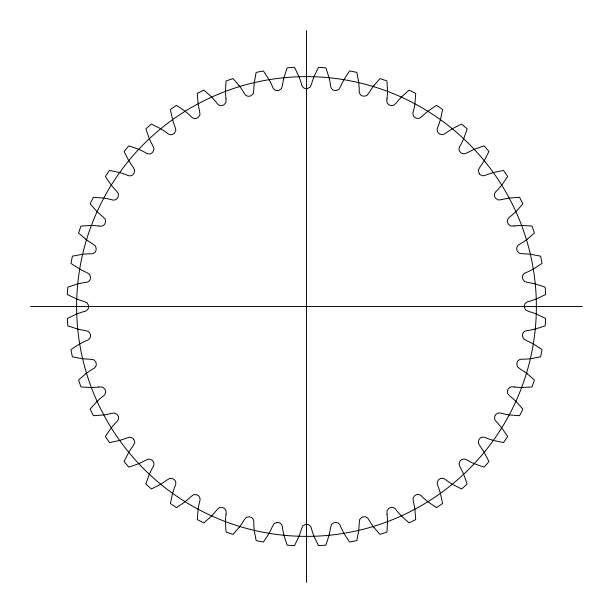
<?xml version="1.0" encoding="UTF-8"?>
<svg xmlns="http://www.w3.org/2000/svg" width="613" height="613" viewBox="0 0 613 613"><rect width="100%" height="100%" fill="white"/><g stroke="black" fill="none" stroke-linecap="round" stroke-linejoin="round"><path stroke-width="0.92" d="M90.563 277.229L89.559 274.287L86.387 272.371A69.123 69.123 0 0 1 78.916 268.594L70.955 263.421A239.453 239.453 0 0 1 72.395 256.157L81.728 254.418A69.123 69.123 0 0 1 90.08 253.782C92.732 254.211 95.82 252.755 96.095 249.836A9.816 9.816 0 0 0 96.233 249.292L95.62 246.242L92.724 243.928A69.123 69.123 0 0 1 85.805 239.208M522.437 335.771L523.441 338.713L526.613 340.629A69.123 69.123 0 0 1 534.084 344.406L542.045 349.579A239.453 239.453 0 0 1 540.605 356.843L531.272 358.582A69.123 69.123 0 0 1 522.92 359.218C520.268 358.789 517.18 360.245 516.905 363.164A9.816 9.816 0 0 0 516.767 363.708L517.38 366.758L520.276 369.072A69.123 69.123 0 0 1 527.195 373.792M226.005 514.184C226.741 511.61 225.722 508.369 222.856 507.71A9.816 9.816 0 0 0 222.335 507.503L219.239 507.71L216.565 510.277A69.123 69.123 0 0 1 210.979 516.521L203.922 522.874A239.453 239.453 0 0 1 197.286 519.594L198.014 510.131A69.123 69.123 0 0 1 199.57 501.901C200.666 499.449 200.06 496.093 197.309 495.066A9.816 9.816 0 0 0 196.819 494.798L193.716 494.599L190.735 496.798A69.123 69.123 0 0 1 184.383 502.254L176.559 507.633A239.453 239.453 0 0 1 170.406 503.518L172.368 494.231A69.123 69.123 0 0 1 174.981 486.27C176.391 483.986 176.222 480.577 173.632 479.205A9.816 9.816 0 0 0 173.18 478.876L170.13 478.27L166.889 480.056A69.123 69.123 0 0 1 159.878 484.645L151.419 488.952A239.453 239.453 0 0 1 145.856 484.071L149.005 475.113A69.123 69.123 0 0 1 152.637 467.566C154.338 465.482 154.614 462.087 152.223 460.386A9.816 9.816 0 0 0 151.825 459.995L148.882 458.999L145.427 460.348A69.123 69.123 0 0 1 137.879 463.98L128.929 467.144A239.453 239.453 0 0 1 124.048 461.581L128.347 453.114A69.123 69.123 0 0 1 132.929 446.103L134.776 442.594L133.795 439.368M386.995 98.816C386.259 101.39 387.278 104.631 390.144 105.29A9.816 9.816 0 0 0 390.665 105.497L393.761 105.29L396.435 102.723A69.123 69.123 0 0 1 402.021 96.479L409.078 90.126A239.453 239.453 0 0 1 415.714 93.406L414.986 102.869A69.123 69.123 0 0 1 413.43 111.099C412.334 113.551 412.94 116.907 415.691 117.934A9.816 9.816 0 0 0 416.181 118.202L419.284 118.401L422.265 116.202A69.123 69.123 0 0 1 428.617 110.746L436.441 105.367A239.453 239.453 0 0 1 442.594 109.482L440.632 118.769A69.123 69.123 0 0 1 438.019 126.73C436.609 129.014 436.778 132.423 439.368 133.795A9.816 9.816 0 0 0 439.82 134.124L442.87 134.73L446.111 132.944A69.123 69.123 0 0 1 453.122 128.355L461.581 124.048A239.453 239.453 0 0 1 467.144 128.929L463.995 137.887A69.123 69.123 0 0 1 460.363 145.434C458.662 147.518 458.386 150.913 460.777 152.614A9.816 9.816 0 0 0 461.175 153.005L464.118 154.001L467.573 152.652A69.123 69.123 0 0 1 475.121 149.02L484.071 145.856A239.453 239.453 0 0 1 488.952 151.419L484.653 159.886A69.123 69.123 0 0 1 480.071 166.897L478.224 170.406L479.205 173.632M373.777 85.805L379.953 78.594A239.453 239.453 0 0 1 386.964 80.97L387.477 90.448A69.123 69.123 0 0 1 387.01 98.816M239.223 527.195L233.047 534.406A239.453 239.453 0 0 1 226.036 532.03L225.523 522.552A69.123 69.123 0 0 1 225.99 514.184M85.805 373.777L78.594 379.953A239.453 239.453 0 0 0 80.97 386.964L90.448 387.477A69.123 69.123 0 0 0 98.816 387.01M527.195 239.223L534.406 233.047A239.453 239.453 0 0 0 532.03 226.036L522.552 225.523A69.123 69.123 0 0 0 514.184 225.99M514.184 226.005L510.483 225.929L508.146 223.875A9.816 9.816 0 0 1 507.924 223.37C506.361 220.879 507.932 217.868 510.277 216.565A69.123 69.123 0 0 0 516.521 210.979L522.874 203.922A239.453 239.453 0 0 0 519.594 197.286L510.131 198.014A69.123 69.123 0 0 0 501.901 199.57L498.223 199.991L495.633 198.267A9.816 9.816 0 0 1 495.35 197.792C493.473 195.524 494.637 192.329 496.798 190.735A69.123 69.123 0 0 0 502.254 184.383L507.633 176.559A239.453 239.453 0 0 0 503.518 170.406L494.231 172.368A69.123 69.123 0 0 0 486.27 174.981L482.676 175.877L479.887 174.506A9.816 9.816 0 0 1 479.542 174.069L479.374 173.847M98.816 386.995L102.517 387.071L104.854 389.125A9.816 9.816 0 0 1 105.076 389.63C106.647 392.121 105.068 395.132 102.723 396.435A69.123 69.123 0 0 0 96.479 402.021L90.126 409.078A239.453 239.453 0 0 0 93.406 415.714L102.869 414.986A69.123 69.123 0 0 0 111.099 413.43L114.777 413.009L117.367 414.733A9.816 9.816 0 0 1 117.65 415.208C119.527 417.476 118.363 420.671 116.202 422.265A69.123 69.123 0 0 0 110.746 428.617L105.367 436.441A239.453 239.453 0 0 0 109.482 442.594L118.769 440.632A69.123 69.123 0 0 0 126.73 438.019L130.324 437.123L133.113 438.494A9.816 9.816 0 0 1 133.458 438.931L133.626 439.153M30.65 306.5L582.35 306.5M335.771 90.563L338.713 89.559L340.629 86.387A69.123 69.123 0 0 1 344.406 78.916L349.579 70.955A239.453 239.453 0 0 1 356.843 72.395L358.582 81.728A69.123 69.123 0 0 1 359.218 90.08C358.789 92.732 360.245 95.82 363.164 96.095A9.816 9.816 0 0 0 363.708 96.233L366.758 95.62L369.072 92.724A69.123 69.123 0 0 1 373.792 85.805M277.229 522.437L274.287 523.441L272.371 526.613A69.123 69.123 0 0 1 268.594 534.084L263.421 542.045A239.453 239.453 0 0 1 256.157 540.605L254.418 531.272A69.123 69.123 0 0 1 253.782 522.92C254.211 520.268 252.755 517.18 249.836 516.905A9.816 9.816 0 0 0 249.292 516.767L246.242 517.38L243.928 520.276A69.123 69.123 0 0 1 239.208 527.195M98.816 226.005C101.39 226.741 104.631 225.722 105.29 222.856A9.816 9.816 0 0 0 105.497 222.335L105.29 219.239L102.723 216.565A69.123 69.123 0 0 1 96.479 210.979L90.126 203.922A239.453 239.453 0 0 1 93.406 197.286L102.869 198.014A69.123 69.123 0 0 1 111.099 199.57C113.551 200.666 116.907 200.06 117.934 197.309A9.816 9.816 0 0 0 118.202 196.819L118.401 193.716L116.202 190.735A69.123 69.123 0 0 1 110.746 184.383L105.367 176.559A239.453 239.453 0 0 1 109.482 170.406L118.769 172.368A69.123 69.123 0 0 1 126.73 174.981C129.014 176.391 132.423 176.222 133.795 173.632A9.816 9.816 0 0 0 134.124 173.18L134.73 170.13L132.944 166.889A69.123 69.123 0 0 1 128.355 159.878L124.048 151.419A239.453 239.453 0 0 1 128.929 145.856L137.887 149.005A69.123 69.123 0 0 1 145.434 152.637C147.518 154.338 150.913 154.614 152.614 152.223A9.816 9.816 0 0 0 153.005 151.825L154.001 148.882L152.652 145.427A69.123 69.123 0 0 1 149.02 137.879L145.856 128.929A239.453 239.453 0 0 1 151.419 124.048L159.886 128.347A69.123 69.123 0 0 1 166.897 132.929C168.736 134.883 172.069 135.603 174.069 133.458A9.816 9.816 0 0 0 174.506 133.113L175.877 130.324L174.989 126.722A69.123 69.123 0 0 1 172.376 118.769L170.406 109.482A239.453 239.453 0 0 1 176.559 105.367L184.39 110.731A69.123 69.123 0 0 1 190.743 116.194C192.321 118.37 195.532 119.52 197.792 117.65A9.816 9.816 0 0 0 198.267 117.367L199.991 114.777L199.585 111.099A69.123 69.123 0 0 1 198.03 102.869L197.286 93.406A239.453 239.453 0 0 1 203.922 90.126L210.987 96.471A69.123 69.123 0 0 1 216.573 102.716C217.853 105.076 220.887 106.639 223.37 105.076A9.816 9.816 0 0 0 223.875 104.854L225.929 102.517L226.005 98.816M514.184 386.995C511.61 386.259 508.369 387.278 507.71 390.144A9.816 9.816 0 0 0 507.503 390.665L507.71 393.761L510.277 396.435A69.123 69.123 0 0 1 516.521 402.021L522.874 409.078A239.453 239.453 0 0 1 519.594 415.714L510.131 414.986A69.123 69.123 0 0 1 501.901 413.43C499.449 412.334 496.093 412.94 495.066 415.691A9.816 9.816 0 0 0 494.798 416.181L494.599 419.284L496.798 422.265A69.123 69.123 0 0 1 502.254 428.617L507.633 436.441A239.453 239.453 0 0 1 503.518 442.594L494.231 440.632A69.123 69.123 0 0 1 486.27 438.019C483.986 436.609 480.577 436.778 479.205 439.368A9.816 9.816 0 0 0 478.876 439.82L478.27 442.87L480.056 446.111A69.123 69.123 0 0 1 484.645 453.122L488.952 461.581A239.453 239.453 0 0 1 484.071 467.144L475.113 463.995A69.123 69.123 0 0 1 467.566 460.363C465.482 458.662 462.087 458.386 460.386 460.777A9.816 9.816 0 0 0 459.995 461.175L458.999 464.118L460.348 467.573A69.123 69.123 0 0 1 463.98 475.121L467.144 484.071A239.453 239.453 0 0 1 461.581 488.952L453.114 484.653A69.123 69.123 0 0 1 446.103 480.071C444.264 478.117 440.931 477.397 438.931 479.542A9.816 9.816 0 0 0 438.494 479.887L437.123 482.676L438.011 486.278A69.123 69.123 0 0 1 440.624 494.231L442.594 503.518A239.453 239.453 0 0 1 436.441 507.633L428.61 502.269A69.123 69.123 0 0 1 422.257 496.806C420.679 494.63 417.468 493.48 415.208 495.35A9.816 9.816 0 0 0 414.733 495.633L413.009 498.223L413.415 501.901A69.123 69.123 0 0 1 414.97 510.131L415.714 519.594A239.453 239.453 0 0 1 409.078 522.874L402.013 516.529A69.123 69.123 0 0 1 396.427 510.284C395.147 507.924 392.113 506.361 389.63 507.924A9.816 9.816 0 0 0 389.125 508.146L387.071 510.483L386.995 514.184M527.195 373.777L534.406 379.953A239.453 239.453 0 0 1 532.03 386.964L522.552 387.477A69.123 69.123 0 0 1 514.184 387.01M85.805 239.223L78.594 233.047A239.453 239.453 0 0 1 80.97 226.036L90.448 225.523A69.123 69.123 0 0 1 98.816 225.99M239.223 85.805L233.047 78.594A239.453 239.453 0 0 0 226.036 80.97L225.523 90.448A69.123 69.123 0 0 0 225.99 98.816M373.777 527.195L379.953 534.406A239.453 239.453 0 0 0 386.964 532.03L387.477 522.552A69.123 69.123 0 0 0 387.01 514.184M306.5 30.65L306.5 582.35M522.437 335.771A9.816 9.816 0 0 1 522.498 335.219C522.391 332.277 525.264 330.453 527.946 330.499A69.123 69.123 0 0 0 536.145 328.79L545.172 325.855A239.453 239.453 0 0 0 545.654 318.469L537.095 314.362A69.123 69.123 0 0 0 529.188 311.596L525.785 310.124L524.414 307.335A9.816 9.816 0 0 1 524.406 306.776C523.908 303.879 526.521 301.696 529.188 301.389A69.123 69.123 0 0 0 537.088 298.623L545.654 294.531A239.453 239.453 0 0 0 545.172 287.145L536.145 284.202A69.123 69.123 0 0 0 527.946 282.486L524.383 281.467L522.659 278.884A9.816 9.816 0 0 1 522.575 278.333C521.709 275.521 524.008 273.023 526.613 272.371A69.123 69.123 0 0 0 534.084 268.594L542.045 263.421A239.453 239.453 0 0 0 540.605 256.157L531.272 254.418A69.123 69.123 0 0 0 522.92 253.782L519.257 253.246L517.203 250.909A9.816 9.816 0 0 1 517.05 250.372C515.824 247.698 517.778 244.916 520.276 243.928A69.123 69.123 0 0 0 527.195 239.208M373.792 527.195A69.123 69.123 0 0 1 369.057 520.284C368.099 517.77 365.294 515.832 362.628 517.05A9.816 9.816 0 0 0 362.091 517.203L359.754 519.257L359.203 522.92A69.123 69.123 0 0 1 358.574 531.272L356.843 540.605A239.453 239.453 0 0 1 349.579 542.045L344.399 534.092A69.123 69.123 0 0 1 340.621 526.621C340 524 337.472 521.709 334.667 522.575A9.816 9.816 0 0 0 334.116 522.659L331.533 524.383L330.499 527.946A69.123 69.123 0 0 1 328.79 536.145L325.855 545.172A239.453 239.453 0 0 1 318.469 545.654L314.362 537.095A69.123 69.123 0 0 1 311.596 529.188C311.32 526.513 309.113 523.916 306.224 524.399A9.816 9.816 0 0 0 305.665 524.414L302.876 525.785L301.389 529.188A69.123 69.123 0 0 1 298.623 537.088L294.531 545.654A239.453 239.453 0 0 1 287.145 545.172L284.202 536.145A69.123 69.123 0 0 1 282.486 527.946C282.562 525.264 280.716 522.399 277.781 522.498A9.816 9.816 0 0 0 277.229 522.437M85.805 373.792A69.123 69.123 0 0 1 92.716 369.057C95.23 368.099 97.168 365.294 95.95 362.628A9.816 9.816 0 0 0 95.797 362.091L93.743 359.754L90.08 359.203A69.123 69.123 0 0 1 81.728 358.574L72.395 356.843A239.453 239.453 0 0 1 70.955 349.579L78.908 344.399A69.123 69.123 0 0 1 86.379 340.621C89 340 91.291 337.472 90.425 334.667A9.816 9.816 0 0 0 90.341 334.116L88.617 331.533L85.054 330.499A69.123 69.123 0 0 1 76.855 328.79L67.828 325.855A239.453 239.453 0 0 1 67.346 318.469L75.905 314.362A69.123 69.123 0 0 1 83.812 311.596C86.487 311.32 89.084 309.113 88.601 306.224A9.816 9.816 0 0 0 88.586 305.665L87.215 302.876L83.812 301.389A69.123 69.123 0 0 1 75.912 298.623L67.346 294.531A239.453 239.453 0 0 1 67.828 287.145L76.855 284.202A69.123 69.123 0 0 1 85.054 282.486C87.736 282.562 90.601 280.716 90.502 277.781A9.816 9.816 0 0 0 90.563 277.229M239.208 85.805A69.123 69.123 0 0 1 243.943 92.716C244.901 95.23 247.706 97.168 250.372 95.95A9.816 9.816 0 0 0 250.909 95.797L253.246 93.743L253.797 90.08A69.123 69.123 0 0 1 254.426 81.728L256.157 72.395A239.453 239.453 0 0 1 263.421 70.955L268.601 78.908A69.123 69.123 0 0 1 272.379 86.379C273 89 275.528 91.291 278.333 90.425A9.816 9.816 0 0 0 278.884 90.341L281.467 88.617L282.501 85.054A69.123 69.123 0 0 1 284.21 76.855L287.145 67.828A239.453 239.453 0 0 1 294.531 67.346L298.638 75.905A69.123 69.123 0 0 1 301.404 83.812C301.68 86.487 303.887 89.084 306.776 88.601A9.816 9.816 0 0 0 307.335 88.586L310.124 87.215L311.611 83.812A69.123 69.123 0 0 1 314.377 75.912L318.469 67.346A239.453 239.453 0 0 1 325.855 67.828L328.798 76.855A69.123 69.123 0 0 1 330.514 85.054C330.438 87.736 332.284 90.601 335.219 90.502A9.816 9.816 0 0 0 335.771 90.563M191.562 505.579A229.875 229.875 0 0 0 536.375 306.5A229.875 229.875 0 0 0 191.562 107.421A229.875 229.875 0 0 0 191.562 505.579"/></g></svg>
